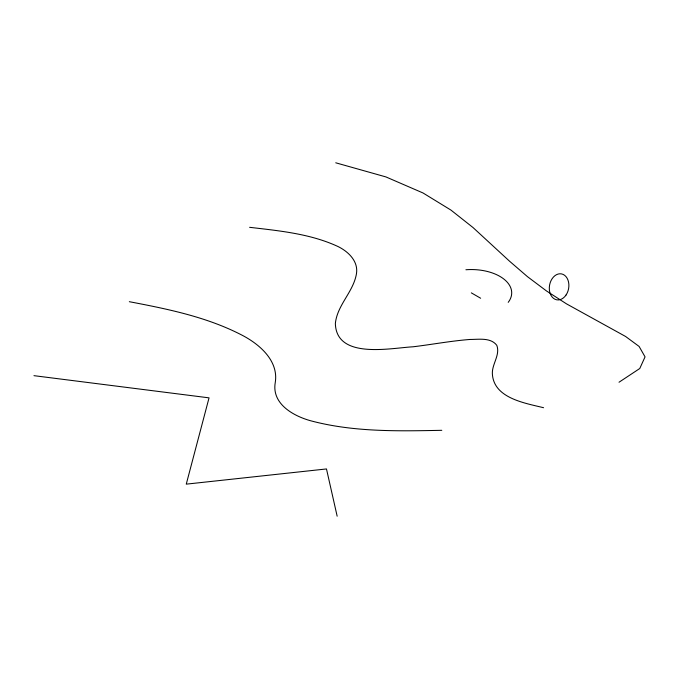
<?xml version="1.0" encoding="UTF-8"?>
<svg xmlns="http://www.w3.org/2000/svg" width="679" height="679" viewBox="0 0 679 679"><rect width="100%" height="100%" fill="white"/><g stroke="black" fill="none" stroke-linecap="round" stroke-linejoin="round"><path stroke-width="1.02" d="M619.019 382.235L639.771 368.51L645.05 356.874L639.117 346.451L625.605 336.487L566.49 303.853L546.417 290.909L527.49 276.676L509.573 261.228L473.017 227.541L450.949 210.091L423.017 192.972L385.918 176.922L335.74 162.799M441.791 430.316C398.675 431.157 354.693 432.141 312.603 421.277C294.805 416.83 271.43 404.523 275.241 382.65C278.806 361.177 260.125 344.796 243.031 335.698C207.749 317.135 168.163 309.098 129.324 301.697M249.617 227.312C279.485 230.826 310.337 233.712 337.964 246.511C348.115 251.459 358.308 261.025 356.517 273.357C353.674 291.741 337.217 304.829 335.358 323.518C336.385 359.632 390.298 348.064 413.019 346.791C432.039 344.499 450.907 340.934 470.012 339.458C478.822 339.483 490.688 337.293 496.79 345.314C500.423 354.879 492.012 363.902 492.351 373.56C493.472 398.191 524.74 403.037 543.573 407.714M33.95 375.665L209.047 397.852L186.267 484.144L326.48 468.943L337.157 516.201M471.328 292.861L480.647 298.242M465.913 269.758A40.375 23.307 0 0 1 503.631 278.882A40.375 23.307 0 0 1 508.215 302.342M566.074 294.983A13.181 9.676 -79.9 0 0 561.575 273.909A13.181 9.676 -79.9 0 0 549.65 291.673A13.181 9.676 -79.9 0 0 566.074 294.983"/></g></svg>
